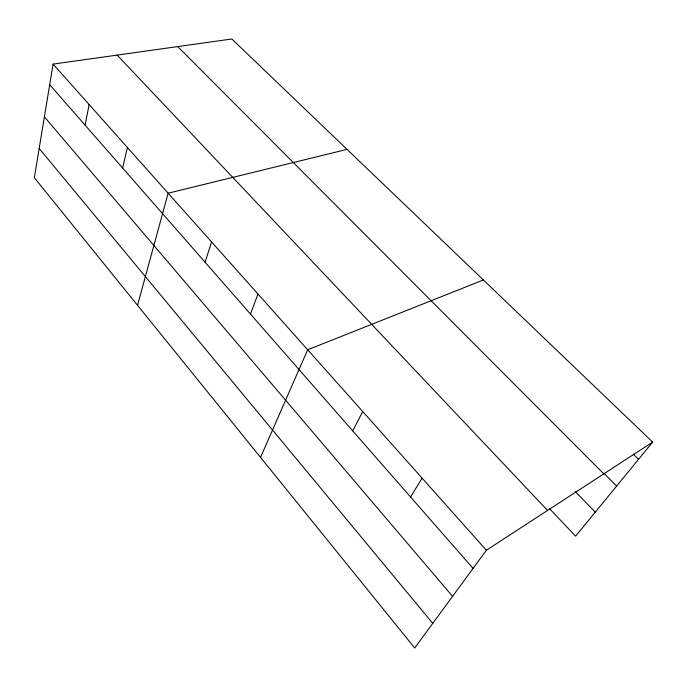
<?xml version="1.0" encoding="UTF-8"?>
<svg xmlns="http://www.w3.org/2000/svg" width="687" height="687" viewBox="0 0 687 687"><rect width="100%" height="100%" fill="white"/><g stroke="black" fill="none" stroke-linecap="round" stroke-linejoin="round"><path stroke-width="1.03" d="M53.088 64.106L34.35 177.735L414.708 648.004L486.362 550.244L652.65 442.102L231.82 38.996L53.088 64.106L486.362 550.244M85.085 125.128L89.13 104.544M122.638 168.032L127.413 147.499M137.537 305.311L168.143 193.202L347.064 149.38M205.087 262.228L211.579 241.936M250.472 314.088L257.986 294.01M260.536 457.396L307.69 349.777L483.39 279.97M352.714 430.895L362.727 411.53M410.56 496.984L422.101 478.152M652.65 442.102L575.612 536.178L549.394 508.5M633.208 454.116L638.549 459.32M603.839 473.223L616.643 486.07M177.718 46.596L603.779 473.884M575.165 491.454L595.277 512.159M117.168 55.106L547.591 510.424M49.696 84.699L473.06 568.389M44.389 116.859L452.57 596.35M39.176 148.461L432.767 623.367"/></g></svg>
